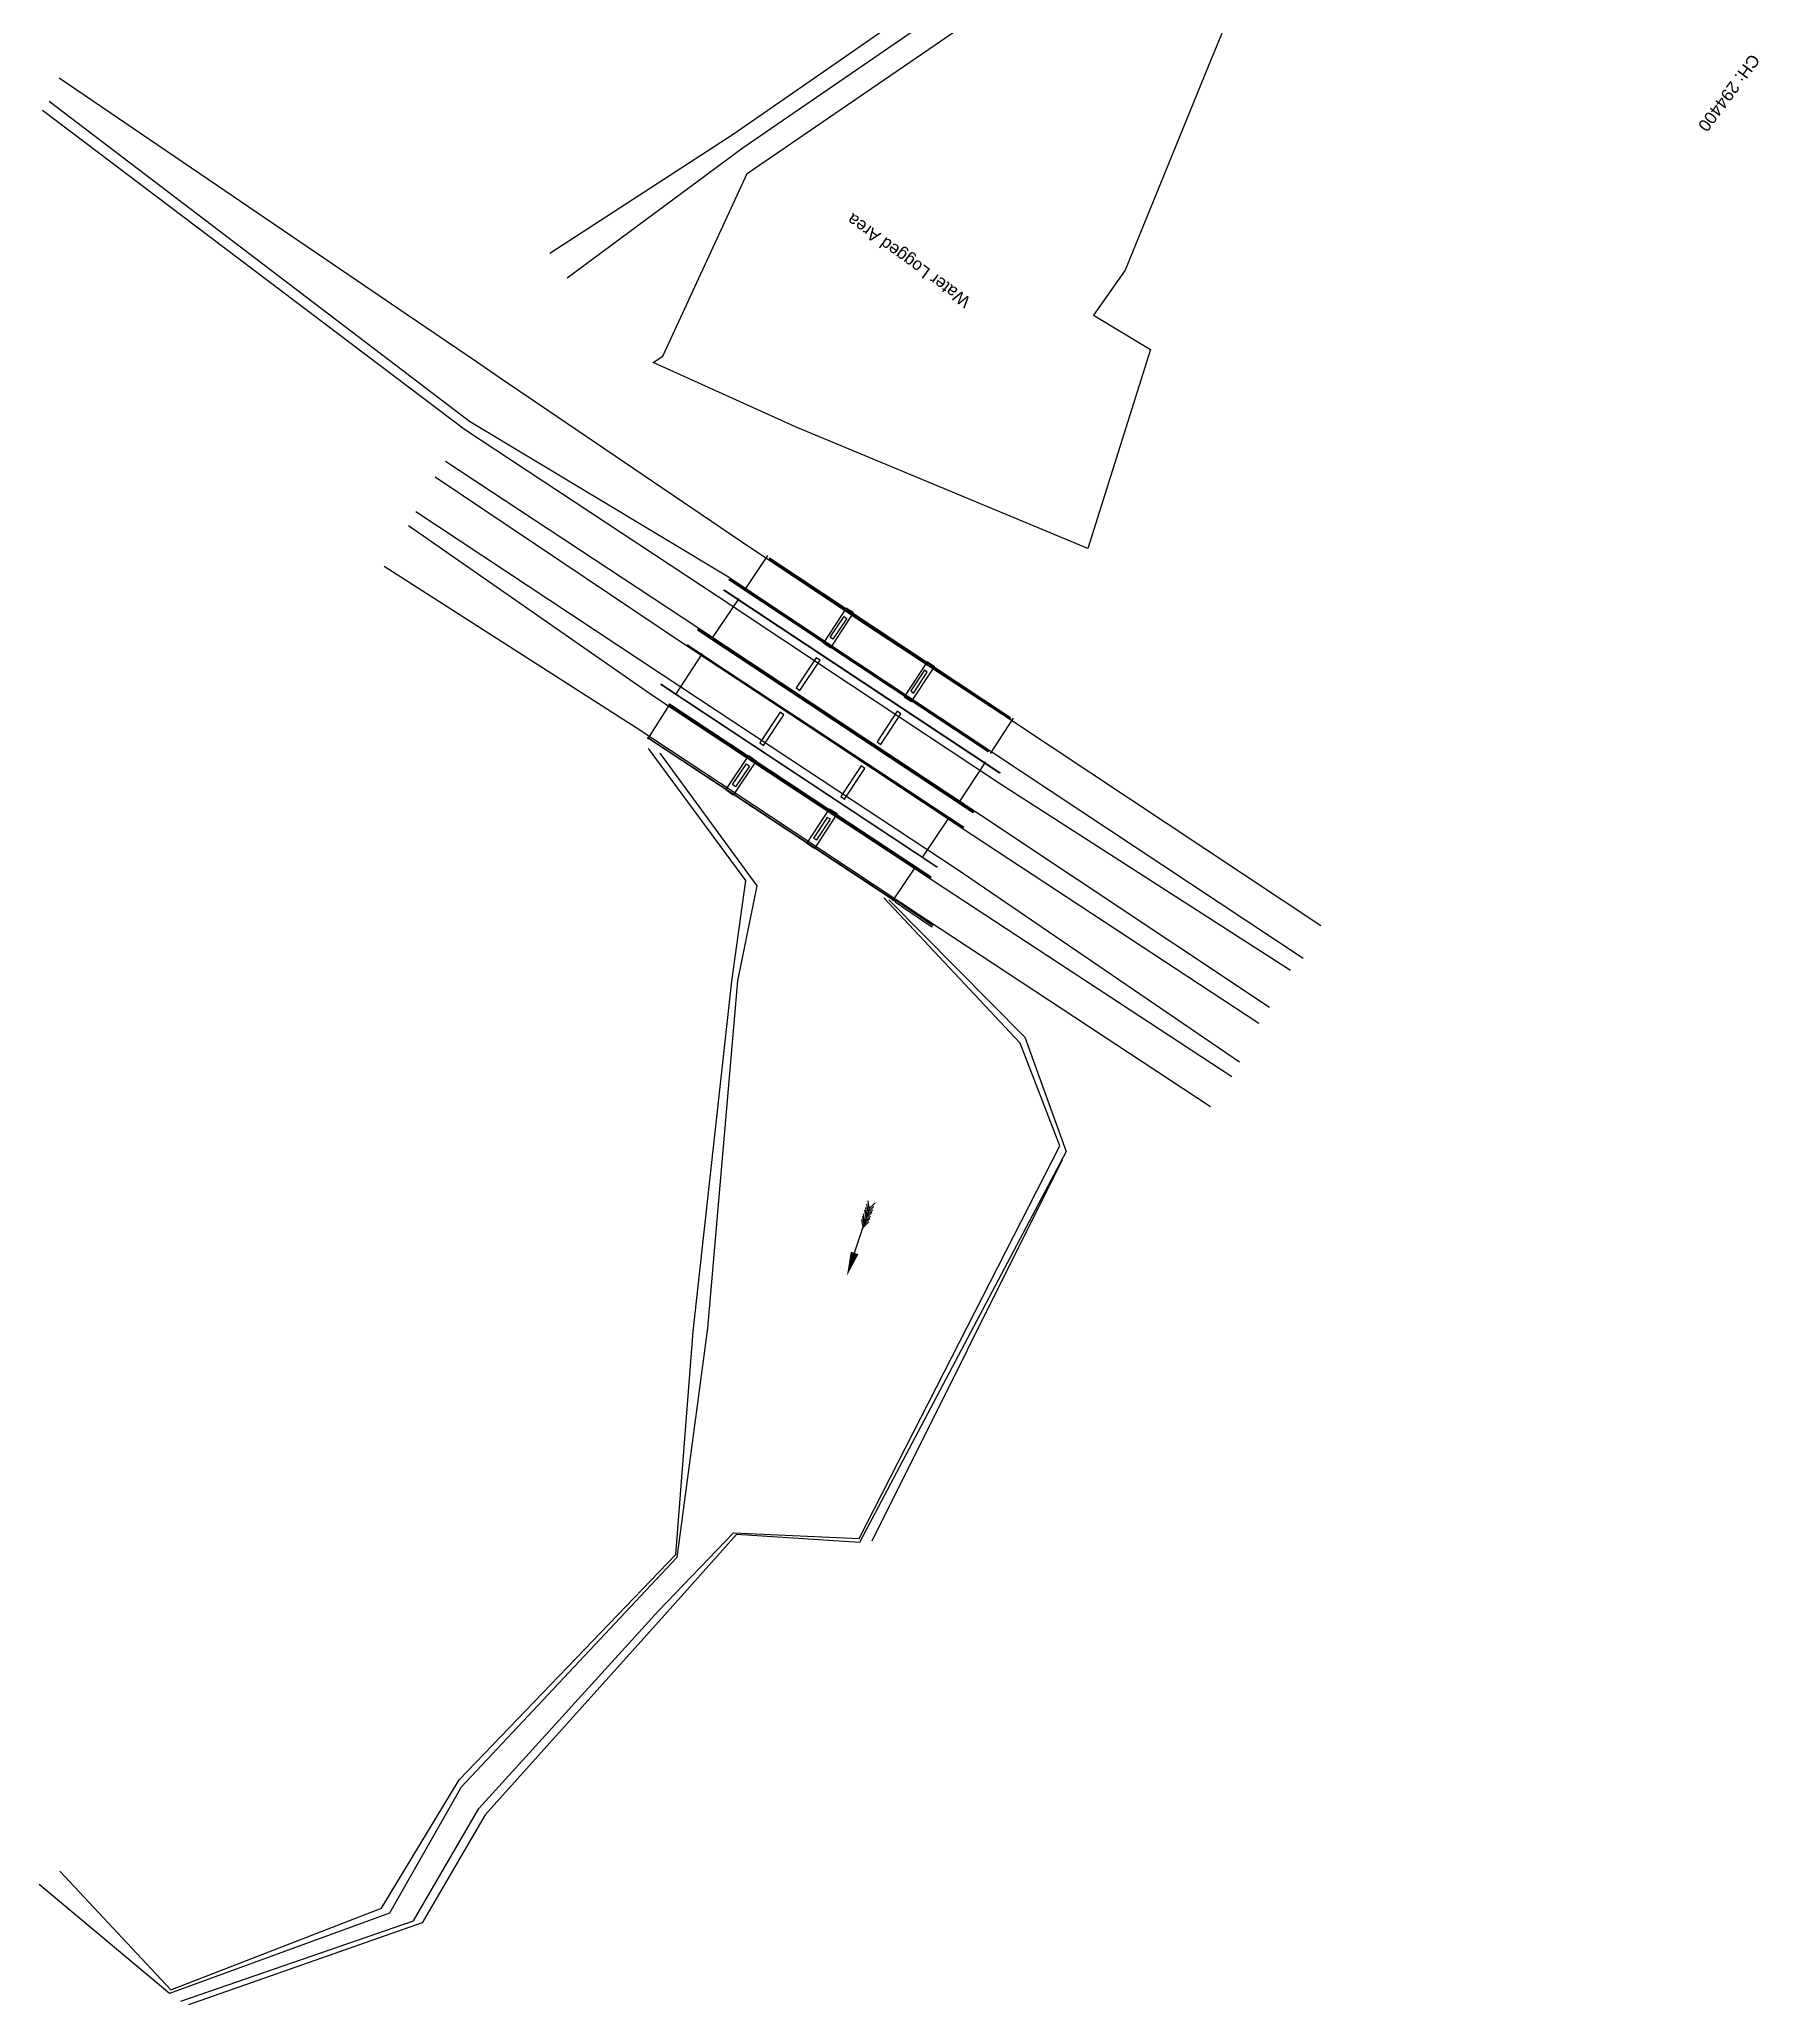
# Model space of a CAD drawing. Header units: metres. Extents: x 644418 to 1306172, y 3366650 to 6747308.
# Drawn here: x 648928.2 to 649282.5, y 3376042.1 to 3376447 of the extents above; entities that cross this region are included whole.
import ezdxf

# ---------------------------------------------------------------- set-up
doc = ezdxf.new("R2010")
doc.units = ezdxf.units.M
doc.header["$MEASUREMENT"] = 0
for name, color, linetype in [('BRIDGE_PARAPET', 7, 'Continuous'), ('CANAL_BOTTOM', 5, 'Continuous'), ('CANAL_TOP', 5, 'Continuous'), ('COMPOUND_WALL', 251, 'Continuous'), ('PIER_OR_ABUTMENT', 7, 'Continuous'), ('River Text', 5, 'Continuous'), ('SFL_SOFFIT_LVL', 251, 'Continuous'), ('SUB_ROAD_EDGE', 34, 'Continuous'), ('TOPO_TEXT', 251, 'Continuous'), ('WATER_LOGGED_AREA', 5, 'Continuous'), ('WING_WALL', 7, 'Continuous')]:
    doc.layers.add(name, color=color, linetype=linetype)
doc.layers.add('Existing Chainage', color=7, linetype='Continuous', lineweight=0)
doc.styles.get("Standard").update_dxf_attribs({"font": 'arial.ttf'})
doc.styles.add('Style-Arial', font='arial.ttf')

# ---------------------------------------------------------------- blocks, each defined once
blk = doc.blocks.new('River A')
at = {"layer": 'River Text'}
for p, q in [((0.3, 12.9), (-3.3, 20.5, -1499.5)), ((0.4, 16.4), (-3.2, 24, -1499.5)), ((0.5, 20.3), (-3.1, 27.8, -1499.5)), ((0.5, 22.3), (0, 0)), ((0.3, 12.9), (4.3, 20.3, -1499.5)), ((0.4, 16.4), (4.4, 23.8, -1499.5)), ((0.5, 20.3), (4.5, 27.7, -1499.5)), ((0, 0), (-3.6, 7.5, -1499.5)), ((0.1, 6), (-3.5, 13.6, -1499.5)), ((0.1, 3.3), (-3.5, 10.8, -1499.5)), ((0.2, 9.9), (-3.4, 17.4, -1499.5)), ((0, 0), (4, 7.4, -1499.5)), ((0.1, 6), (4.1, 13.4, -1499.5)), ((0.1, 3.3), (4.1, 10.7, -1499.5)), ((0.2, 9.9), (4.2, 17.2, -1499.5))]:
    blk.add_line(p, q, dxfattribs=at)
blk.add_lwpolyline([(-0.7, -27.7), (0.5, 22.3)], dxfattribs=at)
blk.add_solid([(3.5, -27.8), (-1.3, -52.7), (-4.8, -27.6)], dxfattribs=at)

msp = doc.modelspace()

# ---------------------------------------------------------------- linework, layer by layer
at = {"layer": 'BRIDGE_PARAPET', "linetype": 'Continuous'}
for points in [[(649078.662, 3376340.149, 271.945), (649078.596, 3376339.993, 270.548), (649128.258, 3376307.123, 270.615), (649128.318, 3376307.25, 270.572)], [(649123.824, 3376300.385, 270.753), (649123.756, 3376300.25, 270.754), (649070.322, 3376335.697, 269.264), (649070.415, 3376335.818, 269.263)], [(649126.164, 3376296.003, 270.159), (649126.069, 3376295.871, 270.162), (649069.277, 3376333.498, 270.159), (649069.345, 3376333.643, 270.118)], [(649063.919, 3376325.536, 270.293), (649063.851, 3376325.391, 270.334), (649120.643, 3376287.764, 270.337), (649120.747, 3376287.872, 270.312)], [(649118.577, 3376284.579, 270.403), (649118.664, 3376284.691, 270.425), (649061.696, 3376322.179, 270.401), (649061.774, 3376322.302, 270.411)], [(649058.07, 3376310.056, 270.717), (649057.95, 3376309.919, 270.718), (649111.857, 3376274.329, 270.617), (649111.966, 3376274.444, 270.613)], [(649104.58, 3376269.615, 270.643), (649104.499, 3376269.469, 270.64), (649053.542, 3376303.089, 270.585), (649053.632, 3376303.184, 270.587)]]:
    msp.add_polyline3d(points, close=True, dxfattribs=at)
at = {"layer": 'CANAL_BOTTOM', "linetype": 'Continuous'}
for points in [[(649056.07, 3376299.976, 265.047), (649076.083, 3376272.646, 264.264), (649072.054, 3376253.033, 264.326), (649065.9, 3376181.509, 264.218), (649059.593, 3376134.254, 263.716), (649015.163, 3376086.9, 262.896), (649000.4062, 3376060.9793, 261.5338), (648955.0812, 3376044.3907, 262.541), (648928.237, 3376066.881, 260.305)], [(648957.4182, 3376042.8185, 262.541), (649005.3, 3376059.408, 261.485), (649018.825, 3376082.519, 262.029), (649055.812, 3376123.27, 263.268), (649071.285, 3376139.306, 264.163), (649097.165, 3376138.157, 264.231), (649138.497, 3376219.045, 264.439), (649130.309, 3376240.188, 264.514), (649102.213, 3376270.136, 264.935)]]:
    msp.add_polyline3d(points, dxfattribs=at)
at = {"layer": 'CANAL_TOP', "linetype": 'Continuous'}
for points in [[(648932.446, 3376069.597, 264.681), (648955.315, 3376045.176, 264.987), (648998.7224, 3376062.0122, 263.9798), (649014.714, 3376088.417, 264.175), (649059.384, 3376134.889, 264.477), (649062.964, 3376180.806, 264.694), (649070.938, 3376252.978, 264.643), (649073.82, 3376273.701, 264.922), (649053.777, 3376300.918, 266.569)], [(649103.24, 3376269.778, 266.134), (649131.271, 3376241.424, 265.281), (649139.818, 3376217.875, 265.257), (649097.205, 3376137.33, 264.532), (649071.855, 3376138.981, 264.683), (649057.033, 3376122.389, 264.271), (649020.077, 3376081.259, 264.665), (649007.124, 3376058.987, 264.457), (648958.965, 3376042.111, 265.022)]]:
    msp.add_polyline3d(points, dxfattribs=at)
at = {"layer": 'COMPOUND_WALL', "linetype": 'Continuous'}
msp.add_polyline3d([(649099.8, 3376137.664, 264.892), (649139.0235, 3376216.2136, 265.399)], dxfattribs=at)
at = {"layer": 'PIER_OR_ABUTMENT', "linetype": 'Continuous'}
for points in [[(649089.793, 3376322.676, 267.756), (649091.315, 3376321.693, 267.773), (649096.011, 3376328.854, 267.801), (649094.4889, 3376329.837, 267.801)], [(649094.62, 3376327.736, 266.721), (649091.736, 3376323.424, 266.731), (649091.175, 3376323.838, 266.737), (649094.059, 3376328.15, 266.737)], [(649084.14, 3376313.391, 267.622), (649084.938, 3376312.884, 267.659), (649089.109, 3376319.113, 267.625), (649088.3104, 3376319.6204, 267.625)], [(649106.441, 3376311.594, 267.803), (649107.963, 3376310.611, 267.82), (649112.659, 3376317.772, 267.848), (649111.1369, 3376318.755, 267.848)], [(649110.585, 3376317.082, 266.738), (649107.796, 3376312.801, 266.73), (649108.36, 3376312.344, 266.706), (649111.149, 3376316.625, 266.706)], [(649113.249, 3376276.558, 270.318), (649113.18, 3376276.447, 270.314), (649056.346, 3376314.032, 270.313), (649056.382, 3376314.171, 270.312)], [(649076.698, 3376302.097, 267.692), (649077.464, 3376301.562, 267.678), (649081.631, 3376307.864, 267.673), (649080.8649, 3376308.3991, 267.673)], [(649104.957, 3376308.593, 267.596), (649100.839, 3376302.328, 267.628), (649101.645, 3376301.766, 267.608), (649105.763, 3376308.0311, 267.608)], [(649074.445, 3376299.461, 267.843), (649075.936, 3376298.4, 267.835), (649071.161, 3376291.327, 267.785), (649069.67, 3376292.388, 267.785)], [(649073.927, 3376297.744, 266.786), (649074.543, 3376297.266, 266.787), (649071.652, 3376293.028, 266.748), (649071.036, 3376293.506, 266.748)], [(649097.538, 3376297.325, 267.672), (649093.369, 3376291.021, 267.655), (649094.158, 3376290.497, 267.651), (649098.327, 3376296.801, 267.651)], [(649086.368, 3376281.347, 267.771), (649091.066, 3376288.501, 267.75), (649092.626, 3376287.497, 267.804), (649087.928, 3376280.343, 267.804)], [(649091.251, 3376286.353, 266.782), (649090.566, 3376286.727, 266.778), (649087.774, 3376282.458, 265.262), (649088.459, 3376282.084, 265.262)]]:
    msp.add_polyline3d(points, close=True, dxfattribs=at)
at = {"layer": 'SFL_SOFFIT_LVL'}
for points in [[(649078.266, 3376340.654, 269.389), (649073.459, 3376333.468, 269.614)], [(649072.39, 3376331.84, 268.447), (649066.756, 3376323.494, 268.607)], [(649064.773, 3376320.466, 268.691), (649059.3288, 3376312.0356, 267.705)], [(649058.117, 3376310.154, 269.672), (649053.568, 3376302.828, 269.348)], [(649124.23, 3376299.917, 269.58), (649128.976, 3376307.164, 269.412)], [(649117.695, 3376289.7, 268.655), (649123.22, 3376298.174, 268.416)], [(649110.138, 3376278.383, 268.585), (649115.795, 3376286.774, 268.719)], [(649104.09, 3376269.512, 269.42), (649108.924, 3376276.654, 269.7)]]:
    msp.add_polyline3d(points, dxfattribs=at)
at = {"layer": 'SUB_ROAD_EDGE', "linetype": 'Continuous'}
for points in [[(649205.049, 3376544.565, 265.344), (649197.268, 3376535.276, 265.379), (649185.261, 3376516.944, 265.439), (649160.626, 3376492.457, 265.536), (649145.471, 3376478.801, 265.663), (649104.682, 3376450.644, 265.73), (649071.164, 3376427.455, 265.96), (649033.399, 3376402.88, 266.8)], [(649208.024, 3376541.326, 265.334), (649201.566, 3376532.201, 265.291), (649187.408, 3376514.342, 265.341), (649163.097, 3376491.014, 265.538), (649147.651, 3376475.897, 265.699), (649107.16, 3376447.955, 265.722), (649073.252, 3376424.677, 265.911), (649036.97, 3376397.833, 266.96)], [(649192.268, 3376264.401, 268.824), (649128.945, 3376306.385, 269.706), (649100.746, 3376324.974, 269.762), (649074.604, 3376342.358, 269.73), (649023.008, 3376377.369, 268.881), (649018.339, 3376380.572, 268.765), (649003.812, 3376390.438, 268.542), (648932.33, 3376439.062, 268.587)], [(648930.264, 3376434.277, 268.694), (649016.884, 3376368.338, 269.14), (649070.23, 3376336.287, 269.897), (649096.838, 3376318.589, 269.92), (649124.873, 3376299.946, 269.92), (649188.607, 3376257.759, 269.08)], [(649186.031, 3376255.155, 268.875), (649126.303, 3376293.571, 268.936), (649095.154, 3376314.185, 268.876), (649067.883, 3376332.287, 268.921), (649015.806, 3376366.641, 268.93), (648928.9, 3376432.349, 268.761)], [(649011.901, 3376360.151, 269.108), (649063.894, 3376325.836, 269.095), (649122.332, 3376287.112, 269.076), (649181.713, 3376247.664, 269.042)], [(649179.515, 3376244.27, 269.052), (649120.568, 3376282.969, 269.14), (649089.847, 3376303.369, 269.153), (649061.346, 3376322.216, 269.155), (649009.815, 3376356.841, 269.115)], [(649005.821, 3376349.745, 269.012), (649056.569, 3376316.173, 269.1), (649086.316, 3376296.51, 269.086), (649117.165, 3376276.191, 268.956), (649175.498, 3376236.392, 268.825)], [(649004.3, 3376346.882, 269.19), (649054.645, 3376311.87, 269.836), (649083.305, 3376292.859, 269.921), (649114.689, 3376272.192, 269.774), (649173.915, 3376233.367, 269.045)], [(649169.555, 3376227.109, 268.846), (649111.048, 3376265.646, 269.621), (649078.856, 3376286.913, 269.79), (649051.228, 3376305.159, 269.708), (648999.287, 3376338.411, 268.941)]]:
    msp.add_polyline3d(points, dxfattribs=at)
at = {"layer": 'WATER_LOGGED_AREA', "linetype": 'Continuous'}
msp.add_polyline3d([(649176.87, 3376495.335, 264.547), (649190.747, 3376494.087, 264.45), (649169.045, 3376441.453, 264.031), (649151.946, 3376399.44, 263.97), (649145.398, 3376390.188, 264.1), (649157.174, 3376383.154, 264.553), (649144.261, 3376342.101, 264.579), (649084.039, 3376367.164, 264.081), (649054.696, 3376380.469, 265.426), (649056.708, 3376381.763, 264.231), (649074.054, 3376419.361, 264.606), (649135.897, 3376461.735, 264.114), (649176.87, 3376495.335, 264.547)], dxfattribs=at)
at = {"layer": 'WING_WALL'}
msp.add_polyline3d([(649112.114, 3376264.209, 269.987), (649112.289, 3376264.49, 270.009), (649104.723, 3376269.629, 269.978), (649104.5476, 3376269.3474, 269.978)], close=True, dxfattribs=at)

# ---------------------------------------------------------------- block references
at = {"layer": 'River Text', "xscale": 0.2, "yscale": 0.2, "zscale": 0.2, "rotation": 342.9961720684321}
msp.add_blockref('River A', (649097.9529, 3376202.2503, 65.7813), dxfattribs=at)

# ---------------------------------------------------------------- texts
at = {"layer": 'BRIDGE_PARAPET', "linetype": 'Continuous'}
for p in [(649078.596, 3376339.993, 270.548), (649078.662, 3376340.149, 271.945), (649070.415, 3376335.818, 269.263), (649069.277, 3376333.498, 270.159), (649069.345, 3376333.643, 270.118), (649070.322, 3376335.697, 269.264), (649063.851, 3376325.391, 270.334), (649063.919, 3376325.536, 270.293), (649061.696, 3376322.179, 270.401), (649061.774, 3376322.302, 270.411), (649056.346, 3376314.032, 270.313), (649056.382, 3376314.171, 270.312), (649057.95, 3376309.919, 270.718), (649058.07, 3376310.056, 270.717), (649128.258, 3376307.123, 270.615), (649128.318, 3376307.25, 270.572), (649053.542, 3376303.089, 270.585), (649053.632, 3376303.184, 270.587), (649123.756, 3376300.25, 270.754), (649123.824, 3376300.385, 270.753), (649126.069, 3376295.871, 270.162), (649126.164, 3376296.003, 270.159), (649120.643, 3376287.764, 270.337), (649120.747, 3376287.872, 270.312), (649118.577, 3376284.579, 270.403), (649118.664, 3376284.691, 270.425), (649113.18, 3376276.447, 270.314), (649113.249, 3376276.558, 270.318), (649111.857, 3376274.329, 270.617), (649111.966, 3376274.444, 270.613), (649104.499, 3376269.469, 270.64), (649104.58, 3376269.615, 270.643)]:
    msp.add_text('BRG', height=0.1, dxfattribs=at).set_placement(p)
at = {"layer": 'Existing Chainage', "color": 0, "linetype": 'Continuous', "lineweight": 0, "insert": (649270.8162, 3376428.5202), "char_height": 2.5, "attachment_point": 6, "rotation": 233.477734, "line_spacing_factor": 0.6, "style": 'Style-Arial'}
msp.add_mtext('CH: 294400', dxfattribs=at)
at = {"layer": 'TOPO_TEXT', "color": 5}
msp.add_text('Water Logged Area', height=2.5, rotation=144.100313, dxfattribs=at).set_placement((649120.3358, 3376393.5486))
at = {"layer": 'WING_WALL', "linetype": 'Continuous'}
for p in [(649104.498, 3376269.36, 269.978), (649104.723, 3376269.629, 269.978), (649112.114, 3376264.209, 269.987), (649112.289, 3376264.49, 270.009)]:
    msp.add_text('WW', height=0.1, dxfattribs=at).set_placement(p)

doc.saveas('drawing.dxf')
